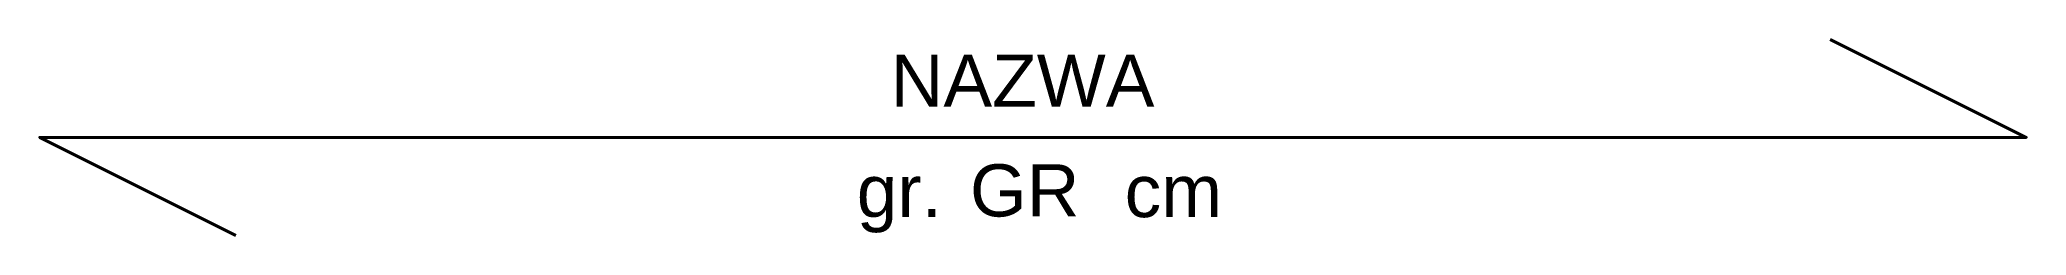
# Model space of a CAD drawing. Header units: millimetres. Extents: x -3039 to 3039, y -300 to 300.
import ezdxf

# ---------------------------------------------------------------- set-up
doc = ezdxf.new("R2010")
doc.units = ezdxf.units.MM
doc.header["$LTSCALE"] = 10
doc.header["$MEASUREMENT"] = 0
doc.layers.add('G-Elementy konstrukcyjne', color=1, linetype='Continuous', lineweight=40)
doc.layers.add('G-Opisy', color=2, linetype='Continuous', lineweight=18)
doc.styles.add('Arial-GG', font='arial.ttf')

msp = doc.modelspace()

# ---------------------------------------------------------------- linework, layer by layer
at = {"layer": 'G-Elementy konstrukcyjne'}
msp.add_lwpolyline([(-2438.6, -300), (-3038.6, 0), (3038.6, 0), (2438.6, 300)], dxfattribs=at)

# ---------------------------------------------------------------- texts
at = {"layer": 'G-Opisy', "color": 2, "insert": (19.6, -188.3), "char_height": 160, "width": 4672.273, "attachment_point": 5, "style": 'Arial-GG'}
msp.add_mtext('gr.         cm', dxfattribs=at)
at = {"layer": 'G-Opisy', "ltscale": 2, "style": 'Arial-GG'}
for tag, p, s in [('NAZWA', (-435.4, 94.1), 'KL1-SCH-1'), ('GR', (-192.9, -242.1), '15,0')]:
    msp.add_attdef(tag, p, s, height=160, dxfattribs=at)

doc.saveas('drawing.dxf')
